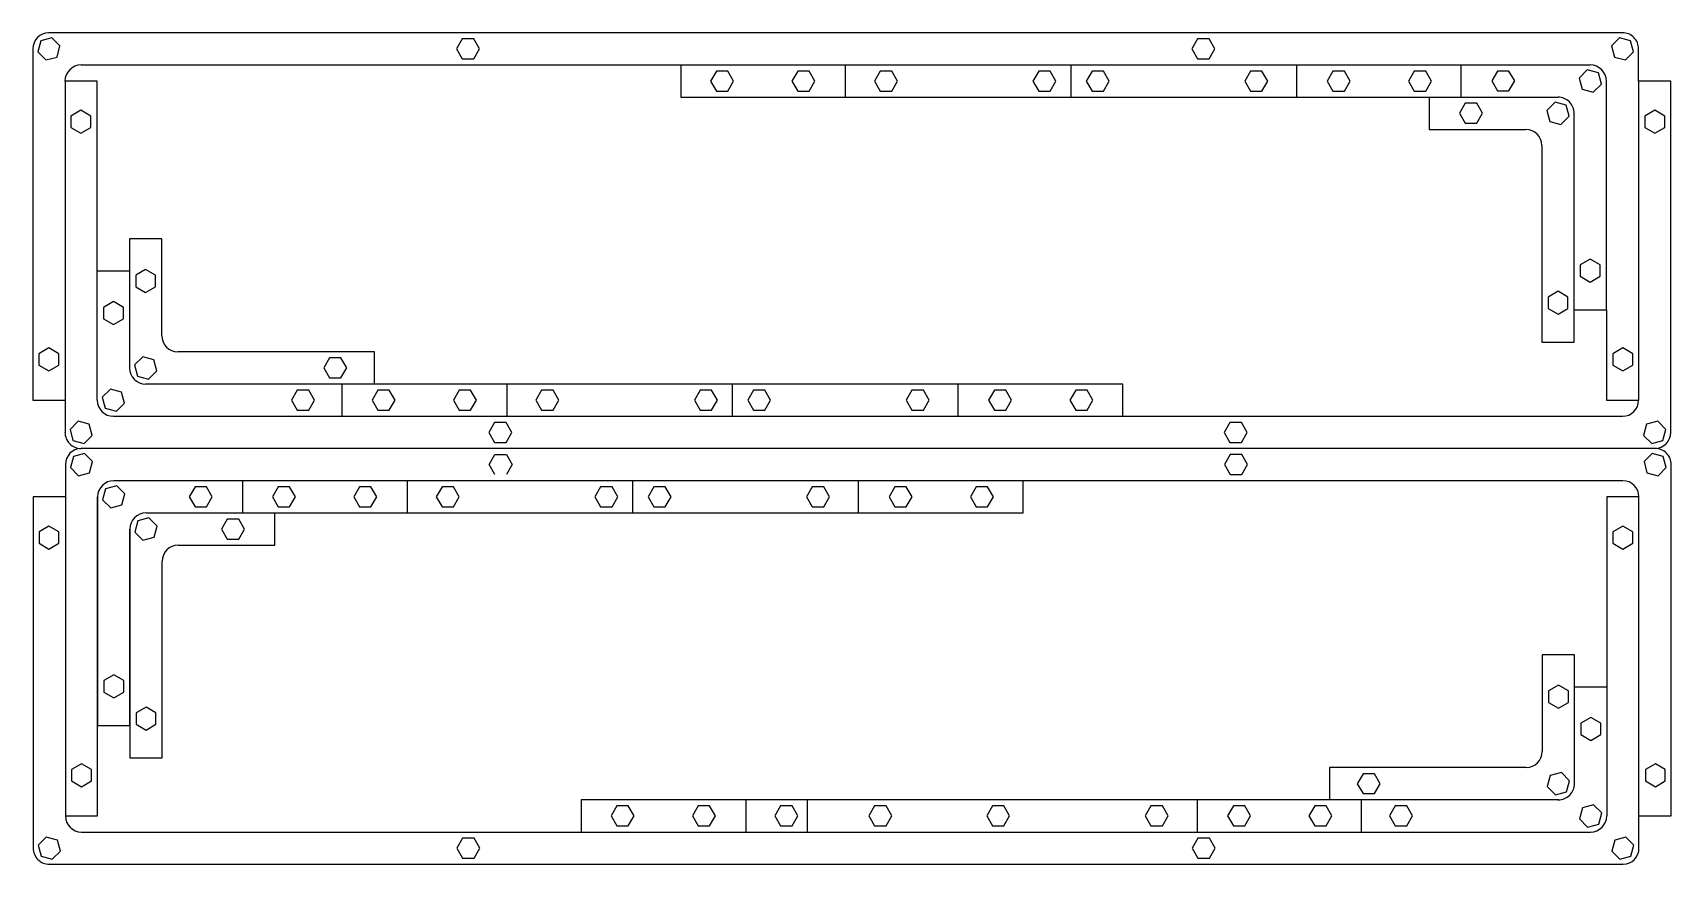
# Model space of a CAD drawing. Header units: millimetres. Extents: x -198 to 206, y -308 to -104.
import ezdxf

# ---------------------------------------------------------------- set-up
doc = ezdxf.new("R2010")
doc.units = ezdxf.units.MM
doc.layers.get('0').update_dxf_attribs({"linetype": 'CONTINUOUS'})

msp = doc.modelspace()

# ---------------------------------------------------------------- linework, layer by layer
for p, q in [((193.66, -103.57), (-193.75, -103.57)), ((-197.63, -107.54), (-197.63, -194.05)), ((197.63, -115.47), (197.63, -107.54)), ((-185.73, -111.5), (185.73, -111.5)), ((-38.1, -111.5), (-38.1, -119.44)), ((2.38, -119.44), (2.38, -111.5)), ((57.94, -119.44), (57.94, -111.5)), ((113.5, -119.44), (113.5, -111.5)), ((153.98, -119.44), (153.98, -111.5)), ((-181.76, -115.47), (-189.69, -115.47)), ((-189.69, -115.47), (-189.69, -201.99)), ((-181.76, -194.05), (-181.76, -115.47)), ((189.69, -115.61), (189.69, -115.47)), ((189.69, -171.83), (189.69, -115.61)), ((205.57, -115.47), (197.63, -115.47)), ((197.63, -115.47), (197.63, -194.05)), ((205.57, -201.99), (205.57, -115.47)), ((-38.1, -119.44), (177.79, -119.44)), ((146.04, -119.44), (146.04, -127.38)), ((181.76, -123.54), (181.76, -123.41)), ((181.76, -179.76), (181.76, -123.54)), ((146.04, -127.38), (169.85, -127.38)), ((173.82, -131.35), (173.82, -179.76)), ((-165.88, -154.36), (-173.82, -154.36)), ((-173.82, -154.36), (-173.82, -186.11)), ((-165.88, -178.17), (-165.88, -154.36)), ((-173.82, -162.3), (-181.76, -162.3)), ((181.76, -171.83), (189.69, -171.83)), ((189.69, -171.83), (189.69, -194.05)), ((173.82, -179.76), (181.76, -179.76)), ((-113.5, -182.14), (-161.91, -182.14)), ((-113.5, -190.08), (-113.5, -182.14)), ((70.64, -190.08), (-169.85, -190.08)), ((-121.44, -198.02), (-121.44, -190.08)), ((-80.96, -190.08), (-80.96, -198.02)), ((-25.4, -198.02), (-25.4, -190.08)), ((30.16, -198.02), (30.16, -190.08)), ((70.64, -198.02), (70.64, -190.08)), ((-197.63, -194.05), (-189.69, -194.05)), ((189.69, -194.05), (197.63, -194.05)), ((-177.79, -198.02), (193.66, -198.02)), ((201.69, -205.95), (-185.73, -205.95)), ((-85.3, -209.92), (-83.89, -207.47)), ((-83.89, -207.47), (-81.06, -207.47)), ((-81.06, -207.47), (-79.65, -209.92)), ((-189.61, -209.92), (-189.61, -296.44)), ((-83.89, -212.37), (-85.3, -209.92)), ((-79.65, -209.92), (-81.06, -212.37)), ((205.66, -296.44), (205.66, -209.92)), ((193.75, -213.89), (-177.7, -213.89)), ((-145.95, -221.83), (-145.95, -213.89)), ((-145.95, -213.89), (-145.95, -213.89)), ((-105.47, -213.89), (-105.47, -221.83)), ((-49.92, -221.83), (-49.92, -213.89)), ((5.64, -221.83), (5.64, -213.89)), ((46.12, -221.83), (46.12, -213.89)), ((-189.61, -217.86), (-197.54, -217.86)), ((-197.54, -217.86), (-197.54, -304.37)), ((-181.67, -217.86), (-181.67, -274.21)), ((-181.67, -296.44), (-181.67, -217.86)), ((197.72, -217.86), (189.78, -217.86)), ((189.78, -217.86), (189.78, -296.44)), ((197.72, -304.37), (197.72, -217.86)), ((-173.73, -225.8), (-173.73, -282.15)), ((-173.73, -274.21), (-173.73, -225.8)), ((-169.76, -221.83), (46.12, -221.83)), ((-138.02, -229.76), (-138.02, -221.83)), ((-161.83, -229.76), (-138.02, -229.76)), ((-165.8, -282.15), (-165.8, -233.73)), ((181.85, -256.75), (173.91, -256.75)), ((173.91, -256.75), (173.91, -280.56)), ((181.85, -288.5), (181.85, -256.75)), ((189.78, -264.69), (181.85, -264.69)), ((-181.67, -274.21), (-173.73, -274.21)), ((-173.73, -282.15), (-165.8, -282.15)), ((169.94, -284.53), (121.52, -284.53)), ((121.52, -284.53), (121.52, -292.47)), ((-62.61, -292.47), (-62.61, -300.4)), ((177.88, -292.47), (-62.61, -292.47)), ((-22.14, -292.47), (-22.14, -300.4)), ((-7.06, -292.47), (-7.06, -300.4)), ((88.98, -292.47), (88.98, -300.4)), ((129.46, -300.4), (129.46, -292.47)), ((177.74, -292.47), (177.88, -292.47)), ((-189.61, -296.44), (-181.67, -296.44)), ((197.72, -296.44), (205.66, -296.44)), ((-185.64, -300.4), (185.68, -300.4)), ((185.68, -300.4), (185.81, -300.4)), ((-193.57, -308.34), (193.84, -308.34))]:
    msp.add_line(p, q)
for points in [[(-196.4, -108.27), (-194.4, -110.27), (-191.66, -109.54), (-190.93, -106.8), (-192.93, -104.8), (-195.66, -105.54)], [(190.93, -106.8), (191.66, -109.54), (194.4, -110.27), (196.4, -108.27), (195.66, -105.54), (192.93, -104.8)], [(-91.91, -109.99), (-89.09, -109.99), (-87.67, -107.54), (-89.09, -105.09), (-91.91, -105.09), (-93.33, -107.54)], [(89.09, -109.99), (91.91, -109.99), (93.33, -107.54), (91.91, -105.09), (89.09, -105.09), (87.67, -107.54)], [(183.73, -117.47), (186.46, -118.21), (188.46, -116.2), (187.73, -113.47), (184.99, -112.74), (182.99, -114.74)], [(-25.13, -115.47), (-26.54, -113.02), (-29.37, -113.02), (-30.78, -115.47), (-29.37, -117.92), (-26.54, -117.92)], [(-9.35, -113.02), (-10.77, -115.47), (-9.35, -117.92), (-6.52, -117.92), (-5.11, -115.47), (-6.52, -113.02)], [(15.21, -115.47), (13.79, -113.02), (10.96, -113.02), (9.55, -115.47), (10.96, -117.92), (13.79, -117.92)], [(52.79, -117.92), (54.21, -115.47), (52.79, -113.02), (49.96, -113.02), (48.55, -115.47), (49.96, -117.92)], [(65.92, -117.92), (67.33, -115.47), (65.92, -113.02), (63.09, -113.02), (61.67, -115.47), (63.09, -117.92)], [(104.92, -117.92), (106.33, -115.47), (104.92, -113.02), (102.09, -113.02), (100.67, -115.47), (102.09, -117.92)], [(125.23, -117.92), (126.65, -115.47), (125.23, -113.02), (122.4, -113.02), (120.99, -115.47), (122.4, -117.92)], [(142.42, -117.92), (145.25, -117.92), (146.66, -115.47), (145.25, -113.02), (142.42, -113.02), (141.01, -115.47)], [(165.7, -117.89), (167.12, -115.44), (165.7, -112.99), (162.87, -112.99), (161.46, -115.44), (162.87, -117.89)], [(157.77, -125.83), (159.18, -123.38), (157.77, -120.93), (154.94, -120.93), (153.52, -123.38), (154.94, -125.83)], [(175.79, -125.41), (178.52, -126.14), (180.52, -124.14), (179.79, -121.41), (177.06, -120.68), (175.06, -122.68)], [(-185.79, -122.66), (-188.24, -124.08), (-188.24, -126.91), (-185.79, -128.32), (-183.34, -126.91), (-183.34, -124.08)], [(201.6, -128.32), (204.05, -126.91), (204.05, -124.08), (201.6, -122.66), (199.15, -124.08), (199.15, -126.91)], [(183.28, -160.72), (183.28, -163.55), (185.73, -164.96), (188.18, -163.55), (188.18, -160.72), (185.73, -159.31)], [(-169.85, -167.51), (-167.4, -166.1), (-167.4, -163.27), (-169.85, -161.85), (-172.3, -163.27), (-172.3, -166.1)], [(175.34, -168.66), (175.34, -171.49), (177.79, -172.9), (180.24, -171.49), (180.24, -168.66), (177.79, -167.24)], [(-177.79, -175.45), (-175.34, -174.03), (-175.34, -171.2), (-177.79, -169.79), (-180.24, -171.2), (-180.24, -174.03)], [(-191.21, -182.61), (-193.66, -181.2), (-196.11, -182.61), (-196.11, -185.44), (-193.66, -186.86), (-191.21, -185.44)], [(196.18, -182.61), (193.73, -181.2), (191.28, -182.61), (191.28, -185.44), (193.73, -186.86), (196.18, -185.44)], [(-167.12, -186.84), (-167.85, -184.11), (-170.58, -183.38), (-172.58, -185.38), (-171.85, -188.11), (-169.12, -188.84)], [(-121.77, -188.56), (-120.36, -186.11), (-121.77, -183.66), (-124.6, -183.66), (-126.02, -186.11), (-124.6, -188.56)], [(-175.06, -194.78), (-175.79, -192.05), (-178.52, -191.32), (-180.52, -193.32), (-179.79, -196.05), (-177.06, -196.78)], [(-129.71, -196.5), (-128.3, -194.05), (-129.71, -191.6), (-132.54, -191.6), (-133.96, -194.05), (-132.54, -196.5)], [(-109.88, -191.6), (-112.71, -191.6), (-114.12, -194.05), (-112.71, -196.5), (-109.88, -196.5), (-108.46, -194.05)], [(-89.86, -191.6), (-92.69, -191.6), (-94.1, -194.05), (-92.69, -196.5), (-89.86, -196.5), (-88.45, -194.05)], [(-69.55, -196.5), (-68.13, -194.05), (-69.55, -191.6), (-72.38, -191.6), (-73.79, -194.05), (-72.38, -196.5)], [(-30.55, -191.6), (-33.38, -191.6), (-34.79, -194.05), (-33.38, -196.5), (-30.55, -196.5), (-29.13, -194.05)], [(-21.66, -194.05), (-20.25, -196.5), (-17.42, -196.5), (-16.01, -194.05), (-17.42, -191.6), (-20.25, -191.6)], [(21.58, -196.5), (22.99, -194.05), (21.58, -191.6), (18.75, -191.6), (17.34, -194.05), (18.75, -196.5)], [(43.31, -194.05), (41.89, -191.6), (39.06, -191.6), (37.65, -194.05), (39.06, -196.5), (41.89, -196.5)], [(61.91, -196.5), (63.33, -194.05), (61.91, -191.6), (59.08, -191.6), (57.67, -194.05), (59.08, -196.5)], [(-183.73, -199.99), (-186.46, -199.25), (-188.46, -201.25), (-187.73, -203.99), (-184.99, -204.72), (-182.99, -202.72)], [(-79.73, -201.99), (-81.15, -199.54), (-83.98, -199.54), (-85.39, -201.99), (-83.98, -204.44), (-81.15, -204.44)], [(95.61, -201.99), (97.02, -204.44), (99.85, -204.44), (101.27, -201.99), (99.85, -199.54), (97.02, -199.54)], [(200.87, -204.72), (203.6, -203.99), (204.33, -201.25), (202.33, -199.25), (199.6, -199.99), (198.87, -202.72)], [(-184.91, -207.19), (-187.64, -207.92), (-188.37, -210.65), (-186.37, -212.65), (-183.64, -211.92), (-182.91, -209.19)], [(95.7, -209.92), (97.11, -212.37), (99.94, -212.37), (101.35, -209.92), (99.94, -207.47), (97.11, -207.47)], [(199.69, -211.92), (202.42, -212.65), (204.42, -210.65), (203.69, -207.92), (200.96, -207.19), (198.96, -209.19)], [(-178.43, -220.59), (-175.7, -219.86), (-174.97, -217.13), (-176.97, -215.13), (-179.7, -215.86), (-180.43, -218.59)], [(-159.1, -217.86), (-157.69, -220.31), (-154.86, -220.31), (-153.44, -217.86), (-154.86, -215.41), (-157.69, -215.41)], [(-134.4, -215.41), (-137.22, -215.41), (-138.64, -217.86), (-137.22, -220.31), (-134.4, -220.31), (-132.98, -217.86)], [(-114.38, -215.41), (-117.21, -215.41), (-118.62, -217.86), (-117.21, -220.31), (-114.38, -220.31), (-112.96, -217.86)], [(-94.06, -220.31), (-92.65, -217.86), (-94.06, -215.41), (-96.89, -215.41), (-98.31, -217.86), (-96.89, -220.31)], [(-55.06, -215.41), (-57.89, -215.41), (-59.31, -217.86), (-57.89, -220.31), (-55.06, -220.31), (-53.65, -217.86)], [(-46.18, -217.86), (-44.77, -220.31), (-41.94, -220.31), (-40.52, -217.86), (-41.94, -215.41), (-44.77, -215.41)], [(-2.94, -220.31), (-1.52, -217.86), (-2.94, -215.41), (-5.77, -215.41), (-7.18, -217.86), (-5.77, -220.31)], [(18.79, -217.86), (17.38, -215.41), (14.55, -215.41), (13.13, -217.86), (14.55, -220.31), (17.38, -220.31)], [(37.39, -220.31), (38.81, -217.86), (37.39, -215.41), (34.57, -215.41), (33.15, -217.86), (34.57, -220.31)], [(-191.19, -229.29), (-191.19, -226.47), (-193.64, -225.05), (-196.09, -226.47), (-196.09, -229.29), (-193.64, -230.71)], [(-167.03, -225.06), (-169.03, -223.06), (-171.76, -223.8), (-172.5, -226.53), (-170.5, -228.53), (-167.76, -227.8)], [(-146.92, -228.25), (-145.5, -225.8), (-146.92, -223.35), (-149.75, -223.35), (-151.16, -225.8), (-149.75, -228.25)], [(196.2, -229.29), (196.2, -226.47), (193.75, -225.05), (191.3, -226.47), (191.3, -229.29), (193.75, -230.71)], [(-180.15, -265.94), (-177.7, -267.35), (-175.25, -265.94), (-175.25, -263.11), (-177.7, -261.69), (-180.15, -263.11)], [(177.91, -269.89), (180.36, -268.48), (180.36, -265.65), (177.91, -264.23), (175.46, -265.65), (175.46, -268.48)], [(-172.21, -273.87), (-169.76, -275.29), (-167.31, -273.87), (-167.31, -271.04), (-169.76, -269.63), (-172.21, -271.04)], [(183.4, -276.41), (185.85, -277.83), (188.3, -276.41), (188.3, -273.58), (185.85, -272.17), (183.4, -273.58)], [(-185.64, -283.58), (-188.09, -285), (-188.09, -287.83), (-185.64, -289.24), (-183.19, -287.83), (-183.19, -285)], [(132.63, -290.95), (134.04, -288.5), (132.63, -286.05), (129.8, -286.05), (128.38, -288.5), (129.8, -290.95)], [(177.14, -291.23), (179.88, -290.5), (180.61, -287.77), (178.61, -285.77), (175.88, -286.5), (175.14, -289.23)], [(201.75, -289.24), (204.2, -287.83), (204.2, -285), (201.75, -283.58), (199.3, -285), (199.3, -287.83)], [(-51.06, -298.89), (-49.64, -296.44), (-51.06, -293.99), (-53.89, -293.99), (-55.3, -296.44), (-53.89, -298.89)], [(-33.87, -298.89), (-31.04, -298.89), (-29.62, -296.44), (-31.04, -293.99), (-33.87, -293.99), (-35.28, -296.44)], [(-10.73, -293.99), (-13.55, -293.99), (-14.97, -296.44), (-13.55, -298.89), (-10.73, -298.89), (-9.31, -296.44)], [(8.16, -296.44), (9.57, -298.89), (12.4, -298.89), (13.82, -296.44), (12.4, -293.99), (9.57, -293.99)], [(42.82, -296.44), (41.4, -293.99), (38.57, -293.99), (37.16, -296.44), (38.57, -298.89), (41.4, -298.89)], [(80.4, -293.99), (77.57, -293.99), (76.16, -296.44), (77.57, -298.89), (80.4, -298.89), (81.82, -296.44)], [(100.72, -293.99), (97.89, -293.99), (96.47, -296.44), (97.89, -298.89), (100.72, -298.89), (102.13, -296.44)], [(122.15, -296.44), (120.73, -293.99), (117.9, -293.99), (116.49, -296.44), (117.9, -298.89), (120.73, -298.89)], [(140.57, -293.99), (137.74, -293.99), (136.32, -296.44), (137.74, -298.89), (140.57, -298.89), (141.98, -296.44)], [(183.81, -294.43), (183.08, -297.17), (185.08, -299.17), (187.81, -298.44), (188.55, -295.7), (186.55, -293.7)], [(-196.31, -303.64), (-195.58, -306.37), (-192.84, -307.1), (-190.84, -305.1), (-191.57, -302.37), (-194.31, -301.64)], [(-91.83, -301.92), (-93.24, -304.37), (-91.83, -306.82), (-89, -306.82), (-87.58, -304.37), (-89, -301.92)], [(92, -301.92), (89.17, -301.92), (87.76, -304.37), (89.17, -306.82), (92, -306.82), (93.42, -304.37)], [(194.48, -301.64), (191.75, -302.37), (191.02, -305.1), (193.02, -307.1), (195.75, -306.37), (196.48, -303.64)]]:
    msp.add_lwpolyline(points, close=True)
for centre, start, end in [((-193.66, -107.54), 91.2709, 179.9999), ((193.66, -107.54), -0.0001, 90.0001), ((-185.73, -115.47), 90, 180), ((185.73, -115.47), 0, 90), ((185.73, -115.47), 90.0001, 90.0016), ((177.79, -123.41), -0.0001, 90), ((169.85, -131.35), 0, 90), ((-161.91, -178.17), 180, 270), ((-169.85, -186.11), 180, 269.9999), ((-177.79, -194.05), 180, 269.9999), ((193.66, -194.05), -90, 0), ((-185.73, -201.99), 179.9999, 270.0001), ((201.6, -201.99), 271.2709, 359.9999), ((-185.64, -209.92), 91.2709, 179.9999), ((201.69, -209.92), -0.0001, 90.0001), ((-177.7, -217.86), 90, 179.9999), ((193.75, -217.86), 0, 90), ((-169.76, -225.8), 90, 179.9999), ((-161.83, -233.73), 90, 180), ((169.94, -280.56), -90, 0), ((177.88, -288.5), -90.0001, 0.0003), ((-185.64, -296.44), 180, 270), ((185.81, -296.44), -90, 0), ((185.81, -296.44), 0.0001, 0.0003), ((-193.57, -304.37), 179.9999, 270.0001), ((193.75, -304.37), 271.2709, 359.9999)]:
    msp.add_arc(centre, 3.97, start, end)

doc.saveas('drawing.dxf')
